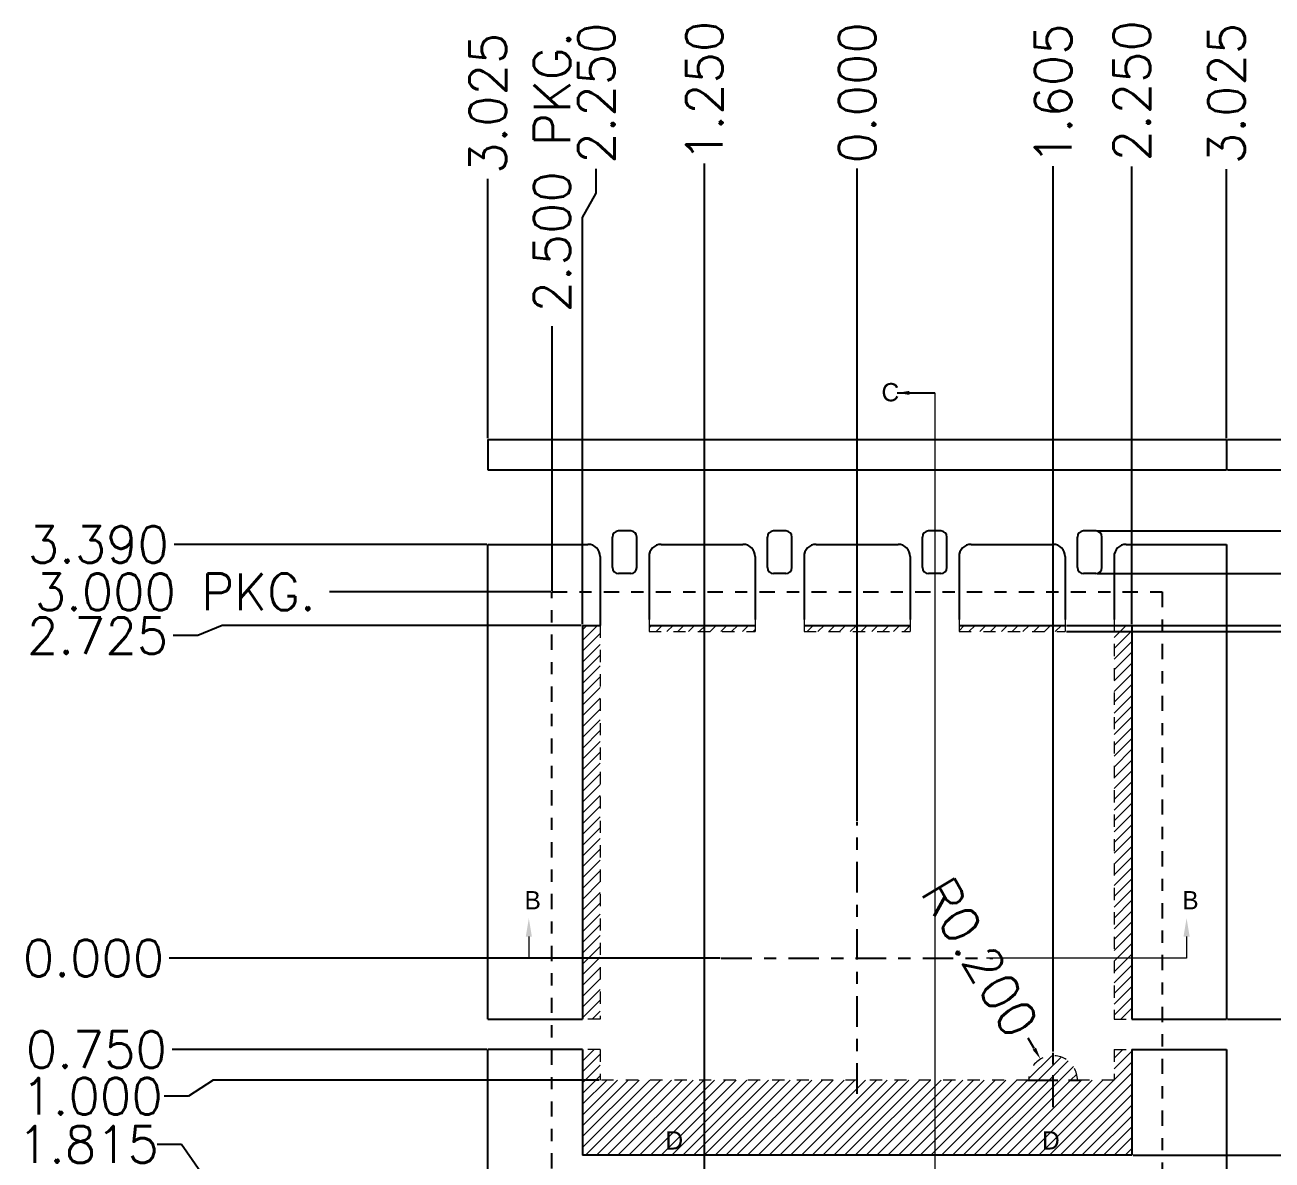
# Model space of a CAD drawing. Header units: inches. Extents: x 60 to 88.3, y -86.4 to -53.4.
# Drawn here: x 67.2 to 77.42, y -62.67 to -53.37 of the extents above; entities that cross this region are included whole.
import ezdxf

# ---------------------------------------------------------------- set-up
doc = ezdxf.new("R2010")
doc.units = ezdxf.units.IN
doc.header["$LTSCALE"] = 0.1
doc.header["$MEASUREMENT"] = 0
doc.linetypes.add('CENTER', pattern=[2, 1.25, -0.25, 0.25, -0.25])
doc.linetypes.add('HIDDEN', pattern=[0.375, 0.25, -0.125])
for name, color, linetype, lineweight in [('1D', 4, 'Continuous', 9), ('DIM', 7, 'Continuous', 13), ('P-L', 7, 'HIDDEN', 13)]:
    doc.layers.add(name, color=color, linetype=linetype, lineweight=lineweight)
doc.layers.add('3', color=7, linetype='Continuous')
doc.layers.add('3D', color=4, linetype='Continuous')
doc.styles.add('TEXT-1', font='simplex.shx')
doc.dimstyles.new('複本 DM-1-1', dxfattribs={"dimtxt": 0.3, "dimasz": 0.1, "dimexe": 0.025, "dimexo": 0.01, "dimgap": 0.02, "dimtad": 0, "dimdec": 3, "dimzin": 0, "dimdsep": 46, "dimtxsty": 'TEXT-1', "dimcen": 0.04, "dimclrd": 256, "dimclre": 256, "dimclrt": 256, "dimadec": 0, "dimazin": 0, "dimtfac": 1, "dimtdec": 3, "dimtofl": 0, "dimtmove": 0, "dimatfit": 0, "dimfxl": 1, "dimtolj": 1, "dimtzin": 0, "dimarcsym": 0})

# ---------------------------------------------------------------- blocks, each defined once
blk = doc.blocks.new('*D10')
at = {"layer": '1D', "lineweight": -2, "transparency": 16777216}
for p, q in [((-1546.529, 514.825), (-1546.729, 514.682)), ((-1544.349, 514.825), (-1546.529, 514.825)), ((-1546.729, 514.682), (-1546.929, 514.682))]:
    blk.add_line(p, q, dxfattribs=at)
at = {"layer": 'Defpoints', "color": 0, "transparency": 16777216}
for p in [(-1541.314, 518.215), (-1544.339, 514.825), (-1546.929, 514.682)]:
    blk.add_point(p, dxfattribs=at)
at = {"layer": '1D', "transparency": 16777216, "insert": (-1547.549, 514.682), "char_height": 0.3, "attachment_point": 5, "style": 'TEXT-1'}
blk.add_mtext('\\A1;3.390', dxfattribs=at)
blk = doc.blocks.new('*D11')
at = {"layer": '1D', "lineweight": -2, "transparency": 16777216}
blk.add_line((-1544.349, 517.465), (-1546.927, 517.465), dxfattribs=at)
at = {"layer": 'Defpoints', "color": 0, "transparency": 16777216}
for p in [(-1541.314, 518.215), (-1546.927, 517.465), (-1544.339, 517.465)]:
    blk.add_point(p, dxfattribs=at)
at = {"layer": '1D', "transparency": 16777216, "insert": (-1547.547, 517.465), "char_height": 0.3, "attachment_point": 5, "style": 'TEXT-1'}
blk.add_mtext('\\A1;0.750', dxfattribs=at)
blk = doc.blocks.new('*D12')
at = {"layer": '1D', "lineweight": -2, "transparency": 16777216}
for p, q in [((-1538.279, 517.715), (-1536.878, 517.715)), ((-1536.878, 517.715), (-1536.678, 517.715)), ((-1536.678, 517.715), (-1536.478, 517.715))]:
    blk.add_line(p, q, dxfattribs=at)
at = {"layer": 'Defpoints', "color": 0, "transparency": 16777216}
for p in [(-1541.314, 518.215), (-1538.289, 517.715), (-1536.478, 517.715)]:
    blk.add_point(p, dxfattribs=at)
at = {"layer": '1D', "transparency": 16777216, "insert": (-1535.858, 517.715), "char_height": 0.3, "attachment_point": 5, "style": 'TEXT-1'}
blk.add_mtext('\\A1;0.500', dxfattribs=at)
blk = doc.blocks.new('*D13')
at = {"layer": '1D', "lineweight": -2, "transparency": 16777216}
blk.add_line((-1544.349, 521.605), (-1546.911, 521.605), dxfattribs=at)
at = {"layer": 'Defpoints', "color": 0, "transparency": 16777216}
for p in [(-1546.911, 521.605), (-1544.339, 521.605), (-1541.314, 518.215)]:
    blk.add_point(p, dxfattribs=at)
at = {"layer": '1D', "transparency": 16777216, "insert": (-1547.531, 521.605), "char_height": 0.3, "attachment_point": 5, "style": 'TEXT-1'}
blk.add_mtext('\\A1;3.390', dxfattribs=at)
blk = doc.blocks.new('*D14')
at = {"layer": '1D', "lineweight": -2, "transparency": 16777216}
blk.add_line((-1542.437, 518.215), (-1546.95, 518.215), dxfattribs=at)
at = {"layer": 'Defpoints', "color": 0, "transparency": 16777216}
for p in [(-1546.95, 518.215), (-1542.427, 518.215), (-1541.314, 518.215)]:
    blk.add_point(p, dxfattribs=at)
at = {"layer": '1D', "transparency": 16777216, "insert": (-1547.57, 518.215), "char_height": 0.3, "attachment_point": 5, "style": 'TEXT-1'}
blk.add_mtext('\\A1;0.000', dxfattribs=at)
blk = doc.blocks.new('*D15')
at = {"layer": '1D', "lineweight": -2, "transparency": 16777216}
blk.add_line((-1541.314, 519.338), (-1541.314, 524.685), dxfattribs=at)
at = {"layer": 'Defpoints', "color": 0, "transparency": 16777216}
for p in [(-1541.314, 524.685), (-1541.314, 519.328), (-1541.314, 518.215)]:
    blk.add_point(p, dxfattribs=at)
at = {"layer": '1D', "transparency": 16777216, "insert": (-1541.314, 525.305), "char_height": 0.3, "attachment_point": 5, "rotation": 90, "style": 'TEXT-1'}
blk.add_mtext('\\A1;0.000', dxfattribs=at)
blk = doc.blocks.new('*D16')
at = {"layer": '1D', "lineweight": -2, "transparency": 16777216}
blk.add_line((-1543.824, 521.215), (-1545.638, 521.215), dxfattribs=at)
at = {"layer": 'Defpoints', "color": 0, "transparency": 16777216}
for p in [(-1545.638, 521.215), (-1543.814, 521.215), (-1541.314, 518.215)]:
    blk.add_point(p, dxfattribs=at)
at = {"layer": '1D', "transparency": 16777216, "insert": (-1546.901, 521.215), "char_height": 0.3, "attachment_point": 5, "style": 'TEXT-1'}
blk.add_mtext('\\A1;3.000 PKG.', dxfattribs=at)
blk = doc.blocks.new('*D17')
at = {"layer": '1D', "lineweight": -2, "transparency": 16777216}
blk.add_line((-1543.814, 521.225), (-1543.814, 523.393), dxfattribs=at)
at = {"layer": 'Defpoints', "color": 0, "transparency": 16777216}
for p in [(-1543.814, 523.393), (-1543.814, 521.215), (-1541.314, 518.215)]:
    blk.add_point(p, dxfattribs=at)
at = {"layer": '1D', "transparency": 16777216, "insert": (-1543.814, 524.656), "char_height": 0.3, "attachment_point": 5, "rotation": 90, "style": 'TEXT-1'}
blk.add_mtext('\\A1;2.500 PKG.', dxfattribs=at)
blk = doc.blocks.new('*D0')
at = {"layer": '1D', "lineweight": -2, "transparency": 16777216}
for p, q in [((-1546.517, 520.94), (-1546.717, 520.857)), ((-1543.574, 520.94), (-1546.517, 520.94)), ((-1546.717, 520.857), (-1546.917, 520.857))]:
    blk.add_line(p, q, dxfattribs=at)
at = {"layer": 'Defpoints', "color": 0, "transparency": 16777216}
for p in [(-1543.564, 520.94), (-1546.917, 520.857), (-1541.314, 518.215)]:
    blk.add_point(p, dxfattribs=at)
at = {"layer": '1D', "transparency": 16777216, "insert": (-1547.537, 520.857), "char_height": 0.3, "attachment_point": 5, "style": 'TEXT-1'}
blk.add_mtext('\\A1;2.725', dxfattribs=at)
blk = doc.blocks.new('*D18')
at = {"layer": '1D', "lineweight": -2, "transparency": 16777216}
for p, q in [((-1539.599, 520.89), (-1536.913, 520.89)), ((-1536.913, 520.89), (-1536.713, 520.512)), ((-1536.713, 520.512), (-1536.513, 520.512))]:
    blk.add_line(p, q, dxfattribs=at)
at = {"layer": 'Defpoints', "color": 0, "transparency": 16777216}
for p in [(-1539.609, 520.89), (-1536.513, 520.512), (-1541.314, 518.215)]:
    blk.add_point(p, dxfattribs=at)
at = {"layer": '1D', "transparency": 16777216, "insert": (-1535.893, 520.512), "char_height": 0.3, "attachment_point": 5, "style": 'TEXT-1'}
blk.add_mtext('\\A1;2.675', dxfattribs=at)
blk = doc.blocks.new('*D19')
at = {"layer": '1D', "lineweight": -2, "transparency": 16777216}
for p, q in [((-1546.85, 516.688), (-1547.05, 516.688)), ((-1546.65, 516.4), (-1546.85, 516.688)), ((-1543.574, 516.4), (-1546.65, 516.4))]:
    blk.add_line(p, q, dxfattribs=at)
at = {"layer": 'Defpoints', "color": 0, "transparency": 16777216}
for p in [(-1541.314, 518.215), (-1547.05, 516.688), (-1543.564, 516.4)]:
    blk.add_point(p, dxfattribs=at)
at = {"layer": '1D', "transparency": 16777216, "insert": (-1547.613, 516.688), "char_height": 0.3, "attachment_point": 5, "style": 'TEXT-1'}
blk.add_mtext('\\A1;1.815', dxfattribs=at)
blk = doc.blocks.new('*D20')
at = {"layer": '1D', "lineweight": -2, "transparency": 16777216}
blk.add_line((-1539.054, 516.6), (-1536.438, 516.6), dxfattribs=at)
at = {"layer": 'Defpoints', "color": 0, "transparency": 16777216}
for p in [(-1541.314, 518.215), (-1539.064, 516.6), (-1536.438, 516.6)]:
    blk.add_point(p, dxfattribs=at)
at = {"layer": '1D', "transparency": 16777216, "insert": (-1535.875, 516.6), "char_height": 0.3, "attachment_point": 5, "style": 'TEXT-1'}
blk.add_mtext('\\A1;1.615', dxfattribs=at)
blk = doc.blocks.new('*D21')
at = {"layer": '1D', "lineweight": -2, "transparency": 16777216}
for p, q in [((-1546.591, 517.215), (-1546.791, 517.082)), ((-1543.429, 517.215), (-1546.591, 517.215)), ((-1546.791, 517.082), (-1546.991, 517.082))]:
    blk.add_line(p, q, dxfattribs=at)
at = {"layer": 'Defpoints', "color": 0, "transparency": 16777216}
for p in [(-1541.314, 518.215), (-1543.419, 517.215), (-1546.991, 517.082)]:
    blk.add_point(p, dxfattribs=at)
at = {"layer": '1D', "transparency": 16777216, "insert": (-1547.582, 517.082), "char_height": 0.3, "attachment_point": 5, "style": 'TEXT-1'}
blk.add_mtext('\\A1;1.000', dxfattribs=at)
blk = doc.blocks.new('*D22')
at = {"layer": '1D', "lineweight": -2, "transparency": 16777216}
blk.add_line((-1543.574, 515.5), (-1546.974, 515.5), dxfattribs=at)
at = {"layer": 'Defpoints', "color": 0, "transparency": 16777216}
for p in [(-1541.314, 518.215), (-1546.974, 515.5), (-1543.564, 515.5)]:
    blk.add_point(p, dxfattribs=at)
at = {"layer": '1D', "transparency": 16777216, "insert": (-1547.565, 515.5), "char_height": 0.3, "attachment_point": 5, "style": 'TEXT-1'}
blk.add_mtext('\\A1;2.715', dxfattribs=at)
blk = doc.blocks.new('*D23')
at = {"layer": '1D', "lineweight": -2, "transparency": 16777216}
for p, q in [((-1546.712, 516.242), (-1546.912, 516.242)), ((-1546.512, 516.015), (-1546.712, 516.242)), ((-1543.229, 516.015), (-1546.512, 516.015))]:
    blk.add_line(p, q, dxfattribs=at)
at = {"layer": 'Defpoints', "color": 0, "transparency": 16777216}
for p in [(-1541.314, 518.215), (-1546.912, 516.242), (-1543.219, 516.015)]:
    blk.add_point(p, dxfattribs=at)
at = {"layer": '1D', "transparency": 16777216, "insert": (-1547.532, 516.242), "char_height": 0.3, "attachment_point": 5, "style": 'TEXT-1'}
blk.add_mtext('\\A1;2.200', dxfattribs=at)
blk = doc.blocks.new('*D24')
at = {"layer": '1D', "lineweight": -2, "transparency": 16777216}
blk.add_line((-1539.109, 515.49), (-1539.109, 513.083), dxfattribs=at)
at = {"layer": 'Defpoints', "color": 0, "transparency": 16777216}
for p in [(-1541.314, 518.215), (-1539.109, 515.5), (-1539.109, 513.083)]:
    blk.add_point(p, dxfattribs=at)
at = {"layer": '1D', "transparency": 16777216, "insert": (-1539.109, 512.463), "char_height": 0.3, "attachment_point": 5, "rotation": 90, "style": 'TEXT-1'}
blk.add_mtext('\\A1;2.205', dxfattribs=at)
blk = doc.blocks.new('*D25')
at = {"layer": '1D', "lineweight": -2, "transparency": 16777216}
blk.add_line((-1543.279, 515.065), (-1546.984, 515.065), dxfattribs=at)
at = {"layer": 'Defpoints', "color": 0, "transparency": 16777216}
for p in [(-1541.314, 518.215), (-1546.984, 515.065), (-1543.269, 515.065)]:
    blk.add_point(p, dxfattribs=at)
at = {"layer": '1D', "transparency": 16777216, "insert": (-1547.575, 515.065), "char_height": 0.3, "attachment_point": 5, "style": 'TEXT-1'}
blk.add_mtext('\\A1;3.150', dxfattribs=at)
blk = doc.blocks.new('*D26')
at = {"layer": '1D', "lineweight": -2, "transparency": 16777216}
blk.add_line((-1539.349, 514.715), (-1536.483, 514.715), dxfattribs=at)
at = {"layer": 'Defpoints', "color": 0, "transparency": 16777216}
for p in [(-1541.314, 518.215), (-1539.359, 514.715), (-1536.483, 514.715)]:
    blk.add_point(p, dxfattribs=at)
at = {"layer": '1D', "transparency": 16777216, "insert": (-1535.863, 514.715), "char_height": 0.3, "attachment_point": 5, "style": 'TEXT-1'}
blk.add_mtext('\\A1;3.500', dxfattribs=at)
blk = doc.blocks.new('*D27')
at = {"layer": '1D', "lineweight": -2, "transparency": 16777216}
blk.add_line((-1539.349, 521.715), (-1536.492, 521.715), dxfattribs=at)
at = {"layer": 'Defpoints', "color": 0, "transparency": 16777216}
for p in [(-1539.359, 521.715), (-1536.492, 521.715), (-1541.314, 518.215)]:
    blk.add_point(p, dxfattribs=at)
at = {"layer": '1D', "transparency": 16777216, "insert": (-1535.872, 521.715), "char_height": 0.3, "attachment_point": 5, "style": 'TEXT-1'}
blk.add_mtext('\\A1;3.500', dxfattribs=at)
blk = doc.blocks.new('*D28')
at = {"layer": '1D', "lineweight": -2, "transparency": 16777216}
for p, q in [((-1539.349, 521.365), (-1536.896, 521.365)), ((-1536.896, 521.365), (-1536.696, 521.3)), ((-1536.696, 521.3), (-1536.496, 521.3))]:
    blk.add_line(p, q, dxfattribs=at)
at = {"layer": 'Defpoints', "color": 0, "transparency": 16777216}
for p in [(-1539.359, 521.365), (-1536.496, 521.3), (-1541.314, 518.215)]:
    blk.add_point(p, dxfattribs=at)
at = {"layer": '1D', "transparency": 16777216, "insert": (-1535.904, 521.3), "char_height": 0.3, "attachment_point": 5, "style": 'TEXT-1'}
blk.add_mtext('\\A1;3.150', dxfattribs=at)
blk = doc.blocks.new('*D1')
at = {"layer": '1D', "lineweight": -2, "transparency": 16777216}
for p, q in [((-1543.451, 524.483), (-1543.451, 524.683)), ((-1543.564, 524.283), (-1543.451, 524.483)), ((-1543.564, 520.95), (-1543.564, 524.283))]:
    blk.add_line(p, q, dxfattribs=at)
at = {"layer": 'Defpoints', "color": 0, "transparency": 16777216}
for p in [(-1543.451, 524.683), (-1543.564, 520.94), (-1541.314, 518.215)]:
    blk.add_point(p, dxfattribs=at)
at = {"layer": '1D', "transparency": 16777216, "insert": (-1543.451, 525.303), "char_height": 0.3, "attachment_point": 5, "rotation": 90, "style": 'TEXT-1'}
blk.add_mtext('\\A1;2.250', dxfattribs=at)
blk = doc.blocks.new('*D32')
at = {"layer": '1D', "lineweight": -2, "transparency": 16777216}
blk.add_line((-1539.064, 520.95), (-1539.064, 524.702), dxfattribs=at)
at = {"layer": 'Defpoints', "color": 0, "transparency": 16777216}
for p in [(-1539.064, 524.702), (-1539.064, 520.94), (-1541.314, 518.215)]:
    blk.add_point(p, dxfattribs=at)
at = {"layer": '1D', "transparency": 16777216, "insert": (-1539.064, 525.322), "char_height": 0.3, "attachment_point": 5, "rotation": 90, "style": 'TEXT-1'}
blk.add_mtext('\\A1;2.250', dxfattribs=at)
blk = doc.blocks.new('*D33')
at = {"layer": '1D', "lineweight": -2, "transparency": 16777216}
blk.add_line((-1539.709, 517.448), (-1539.709, 524.704), dxfattribs=at)
at = {"layer": 'Defpoints', "color": 0, "transparency": 16777216}
for p in [(-1539.709, 524.704), (-1541.314, 518.215), (-1539.709, 517.438)]:
    blk.add_point(p, dxfattribs=at)
at = {"layer": '1D', "transparency": 16777216, "insert": (-1539.709, 525.296), "char_height": 0.3, "attachment_point": 5, "rotation": 90, "style": 'TEXT-1'}
blk.add_mtext('\\A1;1.605', dxfattribs=at)
blk = doc.blocks.new('*D34')
at = {"layer": '1D', "lineweight": -2, "transparency": 16777216}
for p, q in [((-1539.863, 517.473), (-1539.914, 517.559)), ((-1539.749, 517.215), (-1539.669, 517.215)), ((-1539.709, 517.175), (-1539.709, 517.255))]:
    blk.add_line(p, q, dxfattribs=at)
at = {"layer": '1D', "transparency": 16777216}
blk.add_solid([(-1539.849, 517.481), (-1539.877, 517.464), (-1539.812, 517.387)], dxfattribs=at)
at = {"layer": 'Defpoints', "color": 0, "transparency": 16777216}
for p in [(-1539.812, 517.387), (-1539.709, 517.215)]:
    blk.add_point(p, dxfattribs=at)
at = {"layer": '1D', "transparency": 16777216, "insert": (-1540.308, 518.22), "char_height": 0.3, "attachment_point": 5, "rotation": 300.7695, "style": 'TEXT-1'}
blk.add_mtext('\\A1;R0.200', dxfattribs=at)
blk = doc.blocks.new('*D2')
at = {"layer": '1D', "lineweight": -2, "transparency": 16777216}
for p, q in [((-1542.566, 524.527), (-1542.566, 524.727)), ((-1542.564, 524.327), (-1542.566, 524.527)), ((-1542.564, 516.41), (-1542.564, 524.327))]:
    blk.add_line(p, q, dxfattribs=at)
at = {"layer": 'Defpoints', "color": 0, "transparency": 16777216}
for p in [(-1542.566, 524.727), (-1541.314, 518.215), (-1542.564, 516.4)]:
    blk.add_point(p, dxfattribs=at)
at = {"layer": '1D', "transparency": 16777216, "insert": (-1542.566, 525.318), "char_height": 0.3, "attachment_point": 5, "rotation": 90, "style": 'TEXT-1'}
blk.add_mtext('\\A1;1.250', dxfattribs=at)
blk = doc.blocks.new('*D39')
at = {"layer": '1D', "lineweight": -2, "transparency": 16777216}
blk.add_line((-1538.289, 522.475), (-1538.289, 524.68), dxfattribs=at)
at = {"layer": 'Defpoints', "color": 0, "transparency": 16777216}
for p in [(-1538.289, 524.68), (-1538.289, 522.465), (-1541.314, 518.215)]:
    blk.add_point(p, dxfattribs=at)
at = {"layer": '1D', "transparency": 16777216, "insert": (-1538.289, 525.3), "char_height": 0.3, "attachment_point": 5, "rotation": 90, "style": 'TEXT-1'}
blk.add_mtext('\\A1;3.025', dxfattribs=at)
blk = doc.blocks.new('*D40')
at = {"layer": '1D', "lineweight": -2, "transparency": 16777216}
blk.add_line((-1544.339, 522.475), (-1544.339, 524.6), dxfattribs=at)
at = {"layer": 'Defpoints', "color": 0, "transparency": 16777216}
for p in [(-1544.339, 524.6), (-1544.339, 522.465), (-1541.314, 518.215)]:
    blk.add_point(p, dxfattribs=at)
at = {"layer": '1D', "transparency": 16777216, "insert": (-1544.339, 525.22), "char_height": 0.3, "attachment_point": 5, "rotation": 90, "style": 'TEXT-1'}
blk.add_mtext('\\A1;3.025', dxfattribs=at)
blk = doc.blocks.new('*D41')
at = {"layer": '1D', "lineweight": -2, "transparency": 16777216}
blk.add_line((-1538.279, 522.215), (-1536.522, 522.215), dxfattribs=at)
at = {"layer": 'Defpoints', "color": 0, "transparency": 16777216}
for p in [(-1538.289, 522.215), (-1536.522, 522.215), (-1541.314, 518.215)]:
    blk.add_point(p, dxfattribs=at)
at = {"layer": '1D', "transparency": 16777216, "insert": (-1535.902, 522.215), "char_height": 0.3, "attachment_point": 5, "style": 'TEXT-1'}
blk.add_mtext('\\A1;4.000', dxfattribs=at)
blk = doc.blocks.new('*D42')
at = {"layer": '1D', "lineweight": -2, "transparency": 16777216}
for p, q in [((-1536.916, 522.465), (-1536.716, 522.573)), ((-1536.716, 522.573), (-1536.516, 522.573)), ((-1538.279, 522.465), (-1536.916, 522.465))]:
    blk.add_line(p, q, dxfattribs=at)
at = {"layer": 'Defpoints', "color": 0, "transparency": 16777216}
for p in [(-1536.516, 522.573), (-1538.289, 522.465), (-1541.314, 518.215)]:
    blk.add_point(p, dxfattribs=at)
at = {"layer": '1D', "transparency": 16777216, "insert": (-1535.896, 522.573), "char_height": 0.3, "attachment_point": 5, "style": 'TEXT-1'}
blk.add_mtext('\\A1;4.250', dxfattribs=at)
blk = doc.blocks.new('*D43')
at = {"layer": '1D', "lineweight": -2, "transparency": 16777216}
blk.add_line((-1544.349, 513.965), (-1546.972, 513.965), dxfattribs=at)
at = {"layer": 'Defpoints', "color": 0, "transparency": 16777216}
for p in [(-1541.314, 518.215), (-1546.972, 513.965), (-1544.339, 513.965)]:
    blk.add_point(p, dxfattribs=at)
at = {"layer": '1D', "transparency": 16777216, "insert": (-1547.592, 513.965), "char_height": 0.3, "attachment_point": 5, "style": 'TEXT-1'}
blk.add_mtext('\\A1;4.250', dxfattribs=at)
blk = doc.blocks.new('*D44')
at = {"layer": '1D', "lineweight": -2, "transparency": 16777216}
for p, q in [((-1546.755, 514.327), (-1546.955, 514.327)), ((-1546.555, 514.215), (-1546.755, 514.327)), ((-1544.349, 514.215), (-1546.555, 514.215))]:
    blk.add_line(p, q, dxfattribs=at)
at = {"layer": 'Defpoints', "color": 0, "transparency": 16777216}
for p in [(-1541.314, 518.215), (-1546.955, 514.327), (-1544.339, 514.215)]:
    blk.add_point(p, dxfattribs=at)
at = {"layer": '1D', "transparency": 16777216, "insert": (-1547.575, 514.327), "char_height": 0.3, "attachment_point": 5, "style": 'TEXT-1'}
blk.add_mtext('\\A1;4.000', dxfattribs=at)
blk = doc.blocks.new('*D45')
at = {"layer": '1D', "lineweight": -2, "transparency": 16777216}
for p, q in [((-1539.599, 520.94), (-1536.893, 520.94)), ((-1536.893, 520.94), (-1536.693, 520.892)), ((-1536.693, 520.892), (-1536.493, 520.892))]:
    blk.add_line(p, q, dxfattribs=at)
at = {"layer": 'Defpoints', "color": 0, "transparency": 16777216}
for p in [(-1539.609, 520.94), (-1536.493, 520.892), (-1541.314, 518.215)]:
    blk.add_point(p, dxfattribs=at)
at = {"layer": '1D', "transparency": 16777216, "insert": (-1535.873, 520.892), "char_height": 0.3, "attachment_point": 5, "style": 'TEXT-1'}
blk.add_mtext('\\A1;2.725', dxfattribs=at)
blk = doc.blocks.new('*D49')
at = {"layer": '1D', "lineweight": -2, "transparency": 16777216}
blk.add_line((-1539.889, 515.9), (-1536.464, 515.9), dxfattribs=at)
at = {"layer": 'Defpoints', "color": 0, "transparency": 16777216}
for p in [(-1541.314, 518.215), (-1539.899, 515.9), (-1536.464, 515.9)]:
    blk.add_point(p, dxfattribs=at)
at = {"layer": '1D', "transparency": 16777216, "insert": (-1535.873, 515.9), "char_height": 0.3, "attachment_point": 5, "style": 'TEXT-1'}
blk.add_mtext('\\A1;2.315', dxfattribs=at)
blk = doc.blocks.new('*D50')
at = {"layer": '1D', "lineweight": -2, "transparency": 16777216}
blk.add_line((-1540.064, 515.49), (-1540.064, 512.987), dxfattribs=at)
at = {"layer": 'Defpoints', "color": 0, "transparency": 16777216}
for p in [(-1541.314, 518.215), (-1540.064, 515.5), (-1540.064, 512.987)]:
    blk.add_point(p, dxfattribs=at)
at = {"layer": '1D', "transparency": 16777216, "insert": (-1540.064, 512.395), "char_height": 0.3, "attachment_point": 5, "rotation": 90, "style": 'TEXT-1'}
blk.add_mtext('\\A1;1.250', dxfattribs=at)
blk = doc.blocks.new('*D51')
at = {"layer": '1D', "lineweight": -2, "transparency": 16777216}
for p, q in [((-1546.723, 515.868), (-1546.923, 515.868)), ((-1546.523, 515.75), (-1546.723, 515.868)), ((-1543.029, 515.75), (-1546.523, 515.75))]:
    blk.add_line(p, q, dxfattribs=at)
at = {"layer": 'Defpoints', "color": 0, "transparency": 16777216}
for p in [(-1541.314, 518.215), (-1546.923, 515.868), (-1543.019, 515.75)]:
    blk.add_point(p, dxfattribs=at)
at = {"layer": '1D', "transparency": 16777216, "insert": (-1547.543, 515.868), "char_height": 0.3, "attachment_point": 5, "style": 'TEXT-1'}
blk.add_mtext('\\A1;2.465', dxfattribs=at)

msp = doc.modelspace()

# ---------------------------------------------------------------- hatches: boundary and pattern name
at = {"layer": '1D', "lineweight": 5}
h = msp.add_hatch(dxfattribs=at)
h.set_pattern_fill('ANSI31', color=256, scale=0.5, style=0)
h.set_pattern_definition([(45, (-2597.229335, 158.90807), (-0.0441941738, 0.0441941738), [])])
h.paths.add_polyline_path([(71.9143, -58.2919), (71.7694, -58.2919), (71.7694, -61.5169), (71.9143, -61.5169)])
h.paths.add_polyline_path([(73.1843, -58.2919), (72.3143, -58.2919), (72.3143, -58.3419), (73.1843, -58.3419)])
h.paths.add_polyline_path([(74.4543, -58.2919), (73.5843, -58.2919), (73.5843, -58.3419), (74.4543, -58.3419)])
h.paths.add_polyline_path([(75.7243, -58.2919), (74.8543, -58.2919), (74.8543, -58.3419), (75.7243, -58.3419)])
h.paths.add_polyline_path([(76.2693, -58.2919), (76.1243, -58.2919), (76.1243, -61.0169), (76.2693, -61.0169)])
h.paths.add_polyline_path([(76.2693, -61.0169), (76.1243, -61.0169), (76.1243, -61.5169), (76.2693, -61.5169), (76.2693, -61.5169)])
h.paths.add_polyline_path([(76.2693, -61.7669), (76.1244, -61.7669), (76.1244, -62.017), (75.8244, -62.017), (75.4018, -62.0169), (74.6554, -62.0169), (74.6554, -62.6319), (76.2693, -62.6319)])
h.paths.add_polyline_path([(75.6244, -62.0169), (75.8244, -62.0169, 0.4142085), (75.6244, -61.8169)], flags=16)
h.paths.add_polyline_path([(75.6244, -61.8169, 0.4142136), (75.4244, -62.0169), (75.6244, -62.0169)], flags=17)
h.paths.add_polyline_path([(74.6554, -62.017), (71.9143, -62.0169), (71.9143, -61.7669), (71.7693, -61.7669), (71.7693, -62.6319), (74.6554, -62.6319)])
h.paths.add_polyline_path([(72.3143, -62.8321), (71.7693, -62.8321), (71.7693, -63.7321), (71.9143, -63.7321), (71.9143, -63.5821), (71.9143, -63.4169, -1), (72.3143, -63.4169)])
h.paths.add_polyline_path([(73.1843, -63.4169, -1), (73.5843, -63.4169), (73.5843, -63.5821), (73.5843, -63.7321), (74.4543, -63.7321), (74.4543, -63.5821), (74.4543, -63.4169, -0.4158192), (74.6554, -63.2169), (74.6554, -63.0387), (72.7693, -63.0387), (72.7693, -63.4821), (72.3143, -63.4821), (72.3143, -63.7321), (73.1843, -63.7321), (73.1843, -63.5821)])
h.paths.add_polyline_path([(74.6554, -62.8321), (72.7693, -62.8321), (72.7693, -63.0387), (74.6554, -63.0387)])
h.paths.add_polyline_path([(75.2693, -62.8321), (74.6554, -62.8321), (74.6554, -63.0387), (75.2693, -63.0387)])
h.paths.add_polyline_path([(75.2693, -63.0387), (74.6554, -63.0387), (74.6554, -63.2169, -0.4126097), (74.8543, -63.4169), (74.8543, -63.5821), (74.8543, -63.7321), (75.2693, -63.7321)])
h.paths.add_polyline_path([(75.3363, -62.8321), (75.2693, -62.8321), (75.2693, -63.0387), (75.3363, -63.0387)])
h.paths.add_polyline_path([(75.3363, -63.0387), (75.2693, -63.0387), (75.2693, -63.3321), (75.3363, -63.3321)])
h.paths.add_polyline_path([(75.4344, -62.8321), (75.3363, -62.8321), (75.3363, -63.0387), (75.4344, -63.0387)])
h.paths.add_polyline_path([(75.4344, -63.0387), (75.3363, -63.0387), (75.3363, -63.3321), (75.4344, -63.3321)])
h.paths.add_polyline_path([(72.7024, -62.8321), (72.6043, -62.8321), (72.6043, -63.0387), (72.7024, -63.0387)])
h.paths.add_polyline_path([(72.7024, -63.0387), (72.6043, -63.0387), (72.6043, -63.3321), (72.7024, -63.3321)], flags=17)
h.paths.add_polyline_path([(72.7693, -62.8321), (72.7024, -62.8321), (72.7024, -63.0387), (72.7693, -63.0387)])
h.paths.add_polyline_path([(72.7693, -63.0387), (72.7024, -63.0387), (72.7024, -63.3321), (72.7693, -63.3321)], flags=17)
h.paths.add_polyline_path([(75.4967, -62.6235), (75.6717, -62.6235), (75.6717, -62.3985), (75.4967, -62.3985)], flags=24)
h.paths.add_polyline_path([(72.4113, -62.6235), (72.5863, -62.6235), (72.5863, -62.3985), (72.4113, -62.3985)], flags=24)

# ---------------------------------------------------------------- linework, layer by layer
at = {"layer": '3'}
for p, q in [((70.9943, -56.7669), (77.0443, -56.7669)), ((70.9943, -56.7669), (70.9943, -57.0169)), ((77.0443, -56.7669), (77.0443, -57.0169)), ((70.9943, -57.0169), (77.0443, -57.0169)), ((72.1643, -57.5169), (72.0643, -57.5169)), ((73.4343, -57.5169), (73.3343, -57.5169)), ((74.7043, -57.5169), (74.6043, -57.5169)), ((75.9743, -57.5169), (75.8743, -57.5169)), ((72.0143, -57.8169), (72.0143, -57.5669)), ((72.2143, -57.8169), (72.2143, -57.5669)), ((73.2843, -57.8169), (73.2843, -57.5669)), ((73.4843, -57.8169), (73.4843, -57.5669)), ((74.5543, -57.8169), (74.5543, -57.5669)), ((74.7543, -57.8169), (74.7543, -57.5669)), ((75.8243, -57.8169), (75.8243, -57.5669)), ((76.0243, -57.8169), (76.0243, -57.5669)), ((70.9943, -61.5169), (70.9943, -57.6269)), ((70.9943, -57.6269), (71.8143, -57.6269)), ((71.9143, -57.7269), (71.9143, -58.2919)), ((72.3143, -57.7269), (72.3143, -58.2419)), ((72.4143, -57.6269), (73.0843, -57.6269)), ((73.1843, -57.7269), (73.1843, -58.2419)), ((73.5843, -57.7269), (73.5843, -58.2419)), ((73.6843, -57.6269), (74.3543, -57.6269)), ((74.4543, -57.7269), (74.4543, -58.2419)), ((74.8543, -57.7269), (74.8543, -58.2419)), ((74.9543, -57.6269), (75.6243, -57.6269)), ((75.7243, -57.7269), (75.7243, -58.2419)), ((76.1243, -57.7269), (76.1243, -58.2419)), ((76.2243, -57.6269), (77.0443, -57.6269)), ((77.0443, -57.6269), (77.0443, -61.5169)), ((72.1643, -57.8669), (72.0643, -57.8669)), ((73.4343, -57.8669), (73.3343, -57.8669)), ((74.7043, -57.8669), (74.6043, -57.8669)), ((75.9743, -57.8669), (75.8743, -57.8669)), ((71.7694, -58.2919), (71.7694, -61.5169)), ((71.7694, -58.2919), (71.9143, -58.2919)), ((72.3143, -58.2919), (73.1843, -58.2919)), ((73.5843, -58.2919), (74.4543, -58.2919)), ((74.8543, -58.2919), (75.7243, -58.2919)), ((76.1243, -58.2919), (76.2693, -58.2919)), ((76.2693, -58.2919), (76.2693, -61.5169)), ((70.9943, -61.5169), (71.7694, -61.5169)), ((76.2693, -61.5169), (77.0443, -61.5169)), ((70.9943, -64.4069), (70.9943, -61.7669)), ((71.7693, -61.7669), (70.9943, -61.7669)), ((71.7693, -61.7669), (71.7693, -62.6319)), ((76.2693, -61.7669), (77.0443, -61.7669)), ((76.2693, -61.7669), (76.2693, -62.6319)), ((77.0443, -61.7669), (77.0443, -64.4069)), ((76.2693, -62.6319), (71.7693, -62.6319))]:
    msp.add_line(p, q, dxfattribs=at)
for centre, radius, start, end in [((72.0643, -57.5669), 0.05, 90, 180), ((72.1643, -57.5669), 0.05, 0, 90), ((73.3343, -57.5669), 0.05, 90, 180), ((73.4343, -57.5669), 0.05, 0, 90), ((74.6043, -57.5669), 0.05, 90, 180), ((74.7043, -57.5669), 0.05, 0, 90), ((75.8743, -57.5669), 0.05, 90, 180), ((75.9743, -57.5669), 0.05, 0, 90), ((71.8143, -57.7269), 0.1, 0, 90), ((72.4143, -57.7269), 0.1, 90, 180), ((73.0843, -57.7269), 0.1, 0, 90), ((73.6843, -57.7269), 0.1, 90, 180), ((74.3543, -57.7269), 0.1, 0, 90), ((74.9543, -57.7269), 0.1, 90, 180), ((75.6243, -57.7269), 0.1, 0.00002, 90), ((76.2243, -57.7269), 0.1, 90, 180), ((72.0643, -57.8169), 0.05, 180, 270), ((72.1643, -57.8169), 0.05, 270, 0), ((73.3343, -57.8169), 0.05, 180, 270), ((73.4343, -57.8169), 0.05, 270, 0), ((74.6043, -57.8169), 0.05, 180, 270), ((74.7043, -57.8169), 0.05, 270, 0), ((75.8743, -57.8169), 0.05, 180, 270), ((75.9743, -57.8169), 0.05, 270, 0)]:
    msp.add_arc(centre, radius, start, end, dxfattribs=at)
at = {"layer": '3D', "color": 2, "linetype": 'CENTER'}
for p, q in [((71.5193, -64.0169), (71.5193, -58.0169)), ((71.5193, -58.0169), (76.5193, -58.0169)), ((76.5193, -58.0169), (76.5193, -64.0169))]:
    msp.add_line(p, q, dxfattribs=at)
at = {"layer": '3D', "color": 1, "linetype": 'CENTER', "ltscale": 2}
for p, q in [((74.0193, -62.1297), (74.0193, -59.9042)), ((72.9066, -61.0169), (75.1321, -61.0169)), ((75.6244, -62.2395), (75.6244, -61.7944)), ((75.4018, -62.0169), (75.8469, -62.0169))]:
    msp.add_line(p, q, dxfattribs=at)
at = {"layer": 'DIM'}
for p, q in [((74.6554, -56.3856), (74.6554, -65.4715)), ((71.3298, -60.8414), (71.3298, -61.0169)), ((76.7185, -60.8414), (76.7185, -61.0169)), ((76.7185, -61.0169), (75.0806, -61.0169))]:
    msp.add_line(p, q, dxfattribs=at)
for points in [[(71.3048, -60.8414), (71.3548, -60.8414), (71.3298, -60.6914)], [(76.6935, -60.8414), (76.7435, -60.8414), (76.7185, -60.6914)]]:
    msp.add_solid(points, dxfattribs=at)
at = {"layer": 'P-L', "ltscale": 4}
for p, q in [((71.9143, -58.2919), (71.9143, -61.5169)), ((72.3143, -58.2419), (72.3143, -58.3419)), ((73.1843, -58.2419), (73.1843, -58.3419)), ((73.5843, -58.2419), (73.5843, -58.3419)), ((74.4543, -58.2419), (74.4543, -58.3419)), ((74.8543, -58.2419), (74.8543, -58.3419)), ((75.7243, -58.2419), (75.7243, -58.3419)), ((76.1243, -58.2419), (76.1243, -61.5169)), ((72.3143, -58.3419), (73.1843, -58.3419)), ((73.5843, -58.3419), (74.4543, -58.3419)), ((74.8543, -58.3419), (75.7243, -58.3419)), ((71.9143, -61.5169), (71.7694, -61.5169)), ((76.1243, -61.5169), (76.2693, -61.5169)), ((71.9143, -61.7669), (71.7693, -61.7669)), ((71.9143, -61.7669), (71.9143, -62.0169)), ((76.1243, -61.7669), (76.2693, -61.7669)), ((76.1244, -61.7669), (76.1244, -62.0169)), ((75.4244, -62.017), (71.9143, -62.0169)), ((76.1244, -62.017), (75.8244, -62.017))]:
    msp.add_line(p, q, dxfattribs=at)
msp.add_arc((75.6244, -62.0169), 0.2, 359.9978, 180.00198, dxfattribs=at)

# ---------------------------------------------------------------- texts
at = {"layer": 'DIM'}
for s, p in [('C', (74.2189, -56.4549)), ('B', (71.2944, -60.618)), ('B', (76.6831, -60.618)), ('D', (72.4488, -62.586)), ('D', (75.5342, -62.586))]:
    msp.add_text(s, height=0.15, dxfattribs=at).set_placement(p)

# ---------------------------------------------------------------- dimensions: what is measured, and where the dimension line sits
at = {"layer": '1D'}
for feature_location, offset, dtype, origin, picture, middle, set_off in [((71.7694, -58.2919), (0.1129, 3.7427), 1, (74.0193, -61.0169), '*D1', (71.8823, -53.9292), (1615.3337, -579.232)), ((72.7693, -62.8321), (-0.0014, 8.327), 1, (74.0193, -61.0169), '*D2', (72.768, -53.9136), (1615.3337, -579.232)), ((74.0193416119, -59.9041681777), (0, 5.3575880276), 1, (74.0193416119, -61.0169464161), '*D15', (74.0193416119, -53.9265801501), (1615.3337457277, -579.2320148667)), ((76.2693, -58.2919), (0, 3.7616), 1, (74.0193, -61.0169), '*D32', (76.2693, -53.9103), (1615.3337, -579.232)), ((75.6244, -61.7944), (0, 7.2665), 1, (74.0193, -61.0169), '*D33', (75.6244, -53.9365), (1615.3337, -579.232)), ((75.9743, -57.5169), (2.867, 0), 0, (74.0193, -61.0169), '*D27', (79.4614, -57.5169), (1615.3337, -579.232)), ((70.9943, -57.6269), (-2.572, 0), 0, (74.0193, -61.0169), '*D13', (67.8024, -57.6269), (1615.3337, -579.232)), ((75.9743, -57.8669), (2.8638, -0.065), 0, (74.0193, -61.0169), '*D28', (79.4296, -57.932), (1615.3337, -579.232)), ((71.7694, -58.2919), (-3.3529, -0.0834), 0, (74.0193, -61.0169), '*D0', (67.7964, -58.3753), (1615.3337, -579.232)), ((75.7243, -58.2919), (3.1169, -0.0485), 0, (74.0193, -61.0169), '*D45', (79.4612, -58.3405), (1615.3337, -579.232)), ((75.7243, -58.3419), (3.0967, -0.378), 0, (74.0193, -61.0169), '*D18', (79.441, -58.72), (1615.3337, -579.232)), ((72.9065633734, -61.0169464161), (-4.5231670633, 0), 0, (74.0193416119, -61.0169464161), '*D14', (67.7633963102, -61.0169464161), (1615.3337457277, -579.2320148667)), ((71.7693, -62.8321), (-3.4861, 0.2877), 0, (74.0193, -61.0169), '*D19', (67.7204, -62.5444), (1615.3337, -579.232)), ((72.0643, -64.1669), (-3.7146, 0), 0, (74.0193, -61.0169), '*D25', (67.7583, -64.1669), (1615.3337, -579.232)), ((71.7693, -63.7321), (-3.4095, 0), 0, (74.0193, -61.0169), '*D22', (67.7685, -63.7321), (1615.3337, -579.232)), ((71.9143, -62.0169), (-3.5715, -0.1327), 0, (74.0193, -61.0169), '*D21', (67.7514, -62.1497), (1615.3337, -579.232)), ((70.9943, -64.4069), (-2.5894, -0.1433), 0, (74.0193, -61.0169), '*D10', (67.785, -64.5503), (1615.3337, -579.232)), ((70.9943, -61.7669), (-2.5881, 0), 0, (74.0193, -61.0169), '*D11', (67.7863, -61.7669), (1615.3337, -579.232)), ((72.1143, -63.2169), (-3.6927, 0.2272), 0, (74.0193, -61.0169), '*D23', (67.8016, -62.9897), (1615.3337, -579.232)), ((77.0443, -61.5169), (1.8113, 0), 0, (74.0193, -61.0169), '*D12', (79.4757, -61.5169), (1615.3337, -579.232)), ((76.2693, -62.6319), (2.6264, 0), 0, (74.0193, -61.0169), '*D20', (79.4586, -62.6319), (1615.3337, -579.232)), ((76.2243, -63.7321), (0, -2.4172), 1, (74.0193, -61.0169), '*D24', (76.2243, -66.7693), (1615.3337, -579.232)), ((75.9743, -64.5169), (2.8768, 0), 0, (74.0193, -61.0169), '*D26', (79.4711, -64.5169), (1615.3337, -579.232)), ((75.4344, -63.3321), (3.4349, 0), 0, (74.0193, -61.0169), '*D49', (79.4607, -63.3321), (1615.3337, -579.232))]:
    dim = msp.add_ordinate_dim(feature_location=feature_location, offset=offset, dtype=dtype, origin=origin, dimstyle='複本 DM-1-1', dxfattribs=at)
    dim.commit()
    dim.dimension.update_dxf_attribs({"geometry": picture, "text_midpoint": middle, "insert": set_off})
at = {"layer": '1D', "color": 0}
for feature_location, offset, dtype, picture, middle in [((77.0443, -56.7669), (0, 2.2148), 1, '*D39', (77.0443, -53.9321)), ((70.9943, -56.7669), (0, 2.1348), 1, '*D40', (70.9943, -54.0121)), ((77.0443, -56.7669), (1.7738, 0.1084), 0, '*D42', (79.4381, -56.6586)), ((77.0443, -57.0169), (1.7673, 0), 0, '*D41', (79.4316, -57.0169)), ((70.9943, -65.2669), (-2.6329, 0), 0, '*D43', (67.7415, -65.2669)), ((70.9943, -65.0169), (-2.6155, 0.1117), 0, '*D44', (67.7588, -64.9053)), ((72.3143, -63.4821), (-3.9041, 0.1186), 0, '*D51', (67.7903, -63.3636)), ((75.2693, -63.7321), (0, -2.5131), 1, '*D50', (75.2693, -66.8366))]:
    dim = msp.add_ordinate_dim(feature_location=feature_location, offset=offset, dtype=dtype, origin=(74.0193, -61.0169), dimstyle='複本 DM-1-1', dxfattribs=at)
    dim.commit()
    dim.dimension.update_dxf_attribs({"geometry": picture, "text_midpoint": middle, "insert": (1615.3337, -579.232)})
at = {"layer": '1D'}
for offset, dtype, picture, middle in [((0, 2.1778), 1, '*D17', (71.5193, -54.5763)), ((-1.8234, 0), 0, '*D16', (68.4331, -58.0169))]:
    dim = msp.add_ordinate_dim(feature_location=(71.5193, -58.0169), offset=offset, dtype=dtype, origin=(74.0193, -61.0169), text='<> PKG.', dimstyle='複本 DM-1-1', dxfattribs=at)
    dim.commit()
    dim.dimension.update_dxf_attribs({"geometry": picture, "text_midpoint": middle, "insert": (1615.3337, -579.232)})
dim = msp.add_radius_dim(center=(75.6244, -62.0169), mpoint=(75.522, -61.8451), dimstyle='複本 DM-1-1', dxfattribs=at)
dim.commit()
dim.dimension.update_dxf_attribs({"geometry": '*D34', "text_midpoint": (75.0258, -61.0116), "insert": (1615.3337, -579.232)})

# ---------------------------------------------------------------- leaders
at = {"layer": 'DIM'}
msp.add_leader([(74.347, -56.3856), (74.6554, -56.3856)], dimstyle='複本 DM-1-1', override={"dimgap": 0.02, "dimtad": 0}, dxfattribs=at)

doc.saveas('drawing.dxf')
